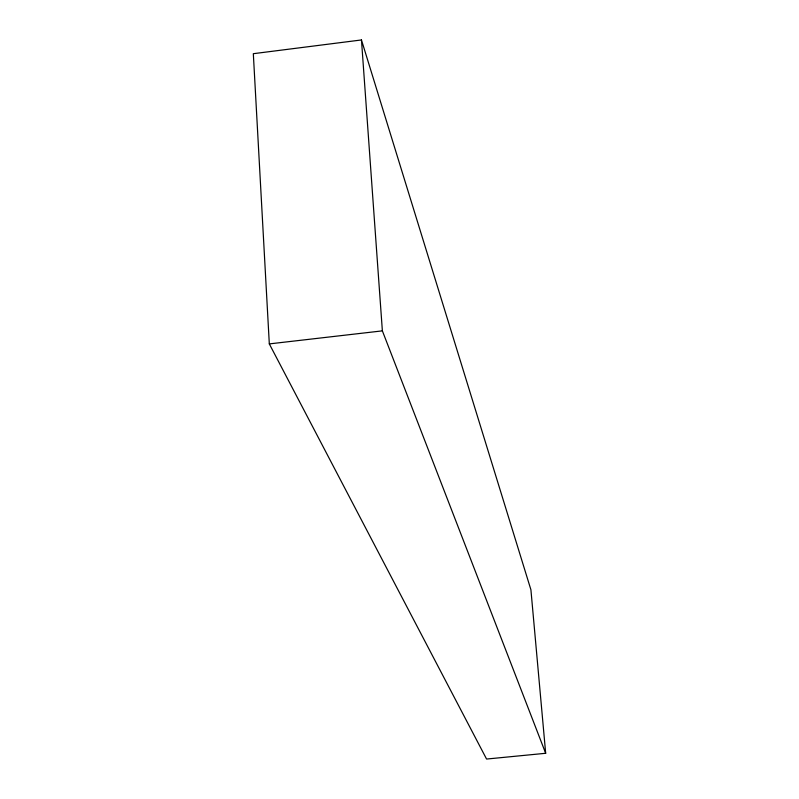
<?xml version="1.0" encoding="UTF-8"?>
<svg xmlns="http://www.w3.org/2000/svg" width="799" height="799" viewBox="0 0 799 799"><rect width="100%" height="100%" fill="white"/><g stroke="black" fill="none" stroke-linecap="round" stroke-linejoin="round"><path stroke-width="1.2" d="M361.468 39.95L253.323 53.693L269.313 343.9L486.571 759.05L545.677 753.287L530.916 589.782L361.468 39.95L382.371 330.866L545.677 753.287M269.313 343.9L382.371 330.866"/></g></svg>
